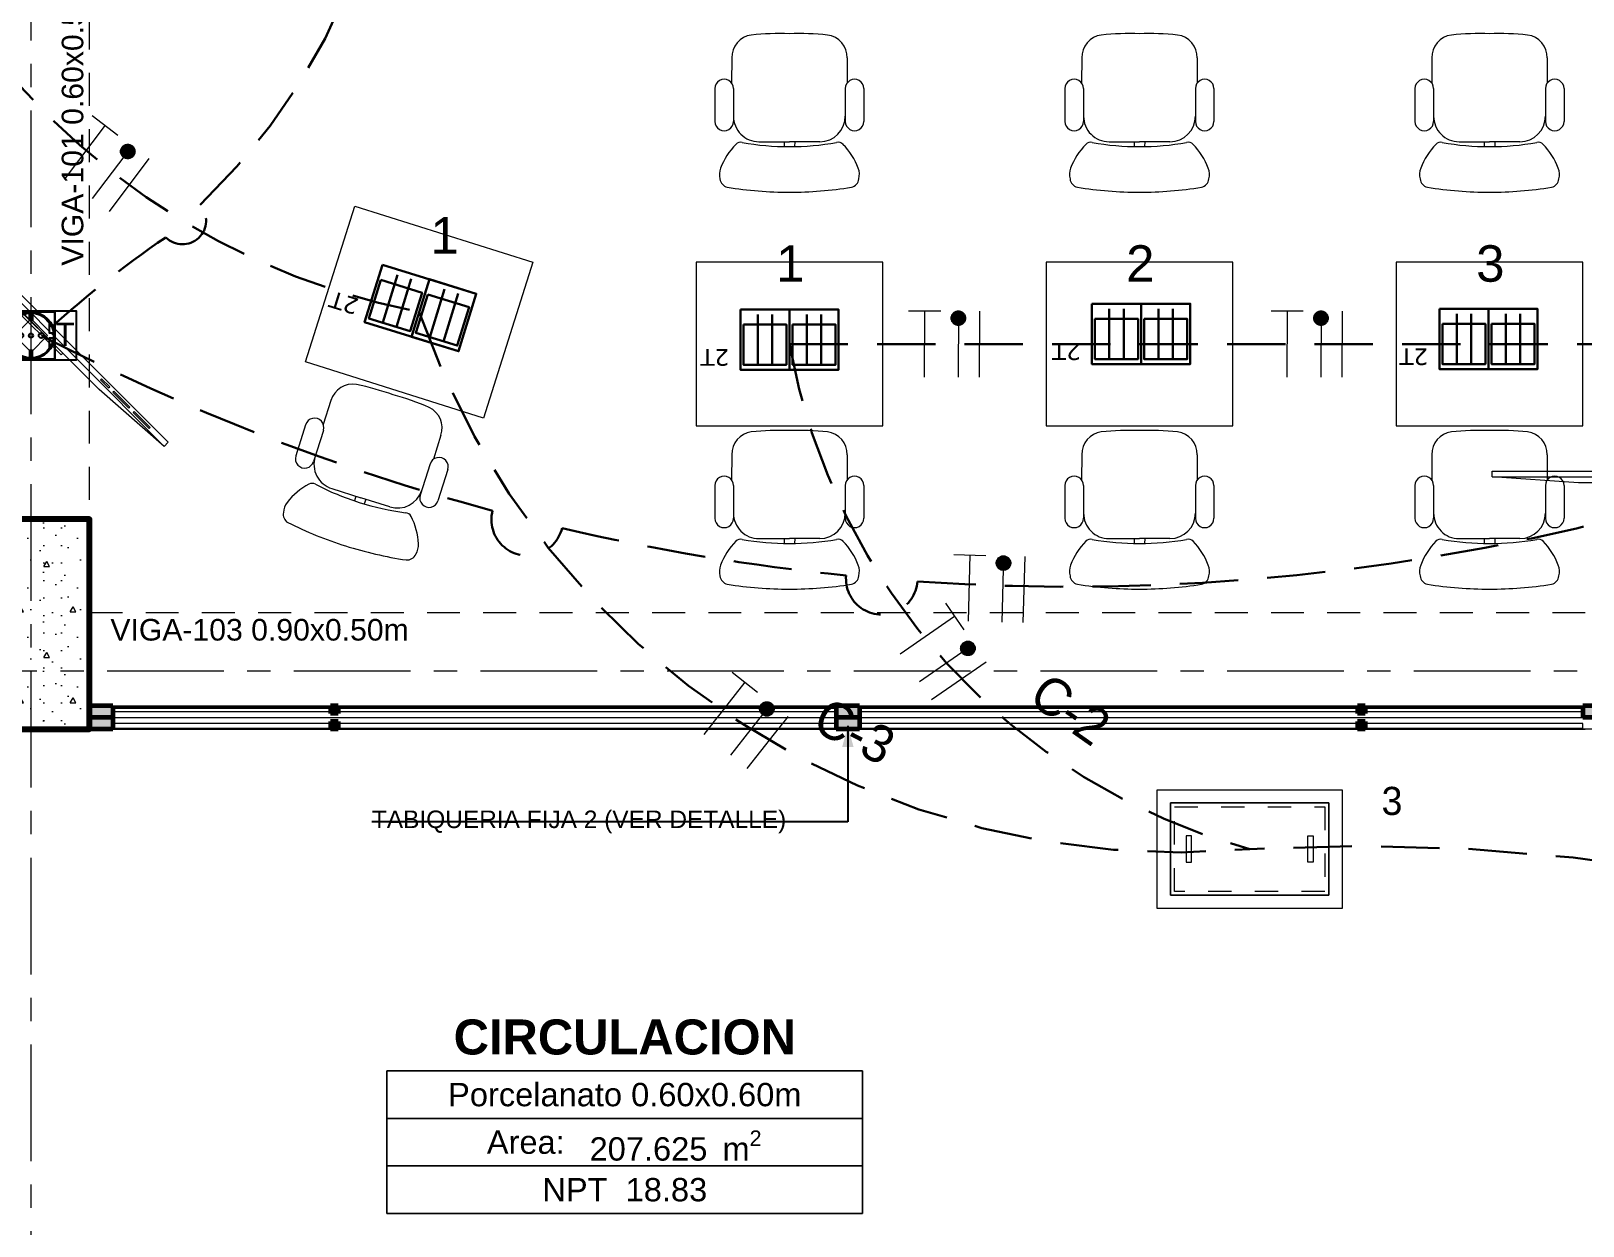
# Model space of a CAD drawing. Header units: inches. Extents: x -19 to 5698, y -728 to 92.
# Drawn here: x 400.32 to 406.97, y 27.57 to 32.69 of the extents above; entities that cross this region are included whole.
import ezdxf

# ---------------------------------------------------------------- set-up
doc = ezdxf.new("R2010")
doc.units = ezdxf.units.IN
doc.header["$MEASUREMENT"] = 0
doc.set_wipeout_variables(frame=1)
for name, pattern in [('01 HJ$0$REF - 01 HJ$0$HIDDEN2', [0.1875, 0.125, -0.0625]), ('CONTINUA', [0]), ('HIDDEN', [0.375, 0.25, -0.125]), ('Hidden Line', [0.195611, 0.141111, -0.0545]), ('HIDDEN2', [0.1875, 0.125, -0.0625]), ('Punto & Raya', [0.65, 0.5, -0.075, 0, -0.075]), ('RAYITAS', [0.375, 0.25, -0.125]), ('Wipeout_Contour', [1, 0, -1])]:
    doc.linetypes.add(name, pattern=pattern)
doc.layers.get('0').update_dxf_attribs({"color": 61})
for name, color, linetype, lineweight in [('00 APARATOS-ELECTRICOS', 253, 'Continuous', 0), ('00 conduct tomacorr', 120, 'HIDDEN', 30), ('00 IE CKTO ILUMINACION', 3, 'Continuous', 50), ('00 IE LUZ EMERGENCIA', 253, 'Continuous', 0), ('00_IE_Luminarias', 253, 'Continuous', 0), ('CANALES', 104, 'Continuous', 15), ('T-TECHO-E', 150, 'Continuous', 20), ('TOMACORRIENTE', 22, 'RAYITAS', 9)]:
    doc.layers.add(name, color=color, linetype=linetype, lineweight=lineweight)
for name, color, linetype in [('02 _ ARQ _ ALB _ Ejes Generales', 251, 'Continuous'), ('02 _ ARQ _ EQP _ Mobiliario interior', 7, 'Continuous'), ('02 _ ARQ _ ZON _ Espacio.3D', 7, 'Continuous'), ('08 _ STR _ EXT _ 06 Columnas', 7, 'Continuous'), ('08 _ STR _ EXT _ 09 Vigas', 251, 'Continuous'), ('Acabado - Muros', 7, 'Continuous'), ('Interior - Mobiliario', 7, 'Continuous'), ('Notas - Etiquetas', 7, 'Continuous'), ('TOMA. SHUKO TECHO', 7, 'Continuous')]:
    doc.layers.add(name, color=color, linetype=linetype)
doc.styles.add('Annotative', font='arial.ttf')
doc.styles.add('Estilo_Generado_1', font='swisseb.ttf')
doc.styles.add('Estilo_Generado_4', font='swisse.ttf')
doc.styles.add('Estilo_Generado_7', font='swisse.ttf')
doc.dimstyles.new('Estilo_Generado__8', dxfattribs={"dimtxt": 0.18, "dimasz": 0.0912, "dimexe": 0.18, "dimexo": 0.0625, "dimgap": 0, "dimtad": 0, "dimtih": 1, "dimtoh": 1, "dimdec": 4, "dimzin": 0, "dimdsep": 46, "dimcen": 0.09, "dimadec": 0, "dimazin": 0, "dimtfac": 1, "dimtdec": 4, "dimtmove": 0, "dimatfit": 3, "dimldrblk": 'ARROWHEAD_5', "dimfxl": 1, "dimtolj": 1, "dimtzin": 0, "dimarcsym": 0})
pattern_1 = [(0, (370.000076, 2e-08), (0, 0.030000001), [])]

# ---------------------------------------------------------------- blocks, each defined once
blk = doc.blocks.new('ARROWHEAD_5')
at = {"linetype": 'Continuous', "lineweight": 0}
blk.add_hatch(color=0, dxfattribs=at).paths.add_polyline_path([(-1, 0.2679), (0, 0), (-1, -0.2679)])
at = {"color": 0, "linetype": 'Continuous', "lineweight": 0}
blk.add_line((0, 0), (-1, 0), dxfattribs=at)
blk = doc.blocks.new('CAJA POP UP 6 MODULOS')
at = {"layer": '00 conduct tomacorr', "linetype": 'Continuous'}
for p, q in [((-0.095, -0.165), (-0.095, -0.0151)), ((-0.052, -0.165), (-0.052, -0.0151)), ((0.052, -0.165), (0.052, -0.0151)), ((0.095, -0.165), (0.095, -0.0151)), ((0, -0.165), (0, -0.18))]:
    blk.add_line(p, q, dxfattribs=at)
for points in [[(-0.147, 0), (0.147, 0), (0.147, -0.18), (-0.147, -0.18)], [(0, 0), (0.147, 0), (0.147, -0.18), (0, -0.18)]]:
    blk.add_lwpolyline(points, close=True, dxfattribs=at)
for points in [[(-0.138, -0.045), (-0.009, -0.045), (-0.009, -0.165), (-0.138, -0.165), (-0.138, -0.045)], [(0.009, -0.045), (0.138, -0.045), (0.138, -0.165), (0.009, -0.165), (0.009, -0.045)]]:
    blk.add_lwpolyline(points, dxfattribs=at)
at = {"color": 1, "insert": (-0.1807, -0.168), "char_height": 0.05, "attachment_point": 1, "rotation": 180}
blk.add_mtext_dynamic_manual_height_columns('{\\fVerdana|b0|i0|c0|p34;2T}', width=0.000481, gutter_width=0.1561, heights=[0], dxfattribs=at)
blk = doc.blocks.new('BUZON TIPO II')
at = {"layer": 'CANALES', "color": 5}
for p, q in [((-0.3, 0.175), (0.3, 0.175)), ((-0.3, -0.175), (-0.3, 0.175)), ((0.3, 0.175), (0.3, -0.175)), ((0.3, -0.175), (-0.3, -0.175))]:
    blk.add_line(p, q, dxfattribs=at)
blk.add_lwpolyline([(-0.35, 0.225), (0.35, 0.225), (0.35, -0.225), (-0.35, -0.225), (-0.35, 0.225)], dxfattribs=at)
at = {"layer": 'CANALES', "color": 3}
for points in [[(-0.3, 0.175), (-0.3, -0.175), (0.3, -0.175), (0.3, 0.175), (-0.3, 0.175)], [(-0.24, 0), (-0.24, 0.05), (-0.22, 0.05), (-0.22, 0), (-0.22, -0.05), (-0.24, -0.05), (-0.24, 0)], [(0.24, 0), (0.24, 0.05), (0.22, 0.05), (0.22, 0), (0.22, -0.05), (0.24, -0.05), (0.24, 0)]]:
    blk.add_lwpolyline(points, dxfattribs=at)
at = {"layer": 'CANALES', "color": 5, "linetype": '01 HJ$0$REF - 01 HJ$0$HIDDEN2', "ltscale": 0.1}
blk.add_lwpolyline([(-0.285, 0.16), (0.285, 0.16), (0.285, -0.16), (-0.285, -0.16), (-0.285, 0.16)], dxfattribs=at)
blk = doc.blocks.new('a')
at = {"layer": 'TOMACORRIENTE', "ltscale": 0.05}
h = blk.add_hatch(color=4, dxfattribs=at)
edge = h.paths.add_edge_path()
edge.add_arc((0, 0.0752), 0.0211, 0, 360)
at = {"layer": 'TOMACORRIENTE', "color": 4}
for p, q in [((-0.1455, 0.0963), (-0.0515, 0.0963)), ((-0.0985, 0.0963), (-0.0985, -0.0966)), ((0, 0.0963), (0, -0.0963)), ((0.0623, -0.0963), (0.0623, 0.0963))]:
    blk.add_line(p, q, dxfattribs=at)
blk.add_circle((0, 0.0752), 0.0211, dxfattribs=at)
blk = doc.blocks.new('CABLE 3FACE')
at = {"layer": 'T-TECHO-E', "rotation": 59.94170052614085}
blk.add_blockref('a', (0, 0), dxfattribs=at)
blk = doc.blocks.new('TOMA. SHOKU TECHO')
at = {"true_color": 0x4554a5}
h = blk.add_hatch(dxfattribs=at)
h.set_pattern_fill('ANSI31', color=175, scale=0.67)
h.set_pattern_definition([(45, (0, 0), (-1.5041929, 1.5041929), [])])
edge = h.paths.add_edge_path()
edge.add_arc((53448.7092, 40916.3603), 0.0111, 0, 360)
edge = h.paths.add_edge_path()
edge.add_arc((53448.7094, 40916.316), 0.00897, 0, 360)
edge = h.paths.add_edge_path()
edge.add_arc((53448.7092, 40916.272), 0.0111, 0, 360)
at = {"color": 5}
for points in [[(53448.8136, 40916.2114), (53448.8136, 40916.5114), (53448.6048, 40916.5114), (53448.6048, 40916.2114), (53448.8136, 40916.2114)], [(53448.6048, 40916.4194), (53448.6048, 40916.2129), (53448.8136, 40916.2129), (53448.8136, 40916.4194), (53448.6048, 40916.4194)], [(53448.6082, 40916.4171), (53448.8102, 40916.4171), (53448.8102, 40916.2152), (53448.6082, 40916.2152), (53448.6082, 40916.4171)], [(53448.6524, 40916.3939), (53448.6976, 40916.3939), (53448.6976, 40916.4118)], [(53448.7208, 40916.4118), (53448.7208, 40916.3939), (53448.7661, 40916.3939)], [(53448.613, 40916.322), (53448.6454, 40916.322), (53448.6454, 40916.3103), (53448.613, 40916.3103)], [(53448.8054, 40916.322), (53448.7731, 40916.322), (53448.7731, 40916.3103), (53448.8054, 40916.3103)], [(53448.6524, 40916.2384), (53448.6976, 40916.2384), (53448.6976, 40916.2205)], [(53448.7208, 40916.2205), (53448.7208, 40916.2384), (53448.7661, 40916.2384)]]:
    blk.add_lwpolyline(points, dxfattribs=at)
for centre, radius in [((53448.7092, 40916.3161), 0.101), ((53448.7092, 40916.3161), 0.0963), ((53448.7092, 40916.3603), 0.0111), ((53448.7094, 40916.316), 0.00897), ((53448.7092, 40916.272), 0.0111)]:
    blk.add_circle(centre, radius, dxfattribs=at)
at = {"color": 244, "true_color": 0x991b1e}
blk.add_text('T', height=0.1005, rotation=90, dxfattribs=at).set_placement((53448.7547, 40916.4213))

msp = doc.modelspace()

# ---------------------------------------------------------------- hatches: boundary and pattern name
at = {"layer": '08 _ STR _ EXT _ 06 Columnas', "linetype": 'Continuous', "lineweight": 9}
h = msp.add_hatch(dxfattribs=at)
h.set_pattern_fill('HORMIGÓN_EN_MASA_0002', style=0, pattern_type=2)
h.set_pattern_definition([(0, (370.00008, 2e-08), (0, 0.3897114), [0.024375, -0.200625]), (0, (370.11258, 0.19486), (0, 0.3897114), [0.024375, -0.200625]), (60, (370.00008, 2e-08), (-0.3375, 0.1948557), [0.024375, -0.200625]), (60, (370.22508, 2e-08), (-0.3375, 0.1948557), [0.024375, -0.200625]), (120, (370.02445, 2e-08), (0.3375, 0.1948557), [0.024375, -0.200625]), (120, (370.24945, 2e-08), (0.3375, 0.1948557), [0.024375, -0.200625]), (0, (370.000076, 0.0375), (0, 0.075), [0, -0.075, 0, -0.1125]), (45, (370.037576, 0.0375), (-0.05303301, 0.05303301), [0, -0.05625, 0, -0.09375])])
h.paths.add_polyline_path([(400.0701, 29.7), (400.5701, 29.7), (400.5701, 30.6), (400.0701, 30.6)])

# ---------------------------------------------------------------- linework, layer by layer
at = {"layer": '00 conduct tomacorr'}
msp.add_line((403.57, 31.35), (411.0602, 31.35), dxfattribs=at)
for points in [[(400.3667, 31.3856, -0.036827), (400.8972, 31.8068, 0.974174), (401.0442, 31.9457, 0.338718), (401.5554, 35.1988)], [(400.3667, 31.3856, 0.054338), (402.2976, 30.6361, 1.008056), (402.5952, 30.5614, 0.032317), (403.8127, 30.3587, 1.008056), (404.1183, 30.3329, 0.085402), (407.3428, 30.6632)]]:
    msp.add_lwpolyline(points, format="xyb", dxfattribs=at)
for centre, radius, start, end in [((402.5725, 34.5224), 3.0925, 204.94528, 259.01541), ((406.0193, 20.9538), 8.2468, 351.25545, 93.31864)]:
    msp.add_arc(centre, radius, start, end, dxfattribs=at)
at = {"layer": '02 _ ARQ _ ALB _ Ejes Generales', "color": 251, "linetype": 'Punto & Raya', "lineweight": 13, "true_color": 0x636466}
for p, q in [((400.3201, 3.05), (400.3201, 44.9)), ((375.8455, 29.95), (424.5701, 29.95))]:
    msp.add_line(p, q, dxfattribs=at)
at = {"layer": '02 _ ARQ _ EQP _ Mobiliario interior', "color": 175, "linetype": 'Continuous', "lineweight": 13}
for p, q in [((399.845, 31.9568), (400.8902, 30.9117)), ((400.6221, 31.201), (400.6177, 31.1966)), ((400.6177, 31.1966), (400.6525, 31.1617)), ((400.6569, 31.1661), (400.6221, 31.201)), ((400.6525, 31.1617), (400.6569, 31.1661)), ((400.6744, 31.1487), (400.6699, 31.1443)), ((400.6699, 31.1443), (400.7396, 31.0746)), ((400.744, 31.079), (400.6744, 31.1487)), ((400.7396, 31.0746), (400.744, 31.079)), ((400.7615, 31.0616), (400.757, 31.0572)), ((400.757, 31.0572), (400.8267, 30.9875)), ((400.8311, 30.992), (400.7615, 31.0616)), ((400.8267, 30.9875), (400.8311, 30.992)), ((406.581, 30.7807), (408.0591, 30.7807))]:
    msp.add_line(p, q, dxfattribs=at)
at = {"layer": '02 _ ARQ _ EQP _ Mobiliario interior', "color": 175, "linetype": 'Continuous', "lineweight": 13, "flags": 128}
for points in [[(399.8626, 31.9744), (400.9079, 30.9294), (400.8902, 30.9117), (400.6112, 31.1553), (400.0886, 31.6778), (399.845, 31.9568)], [(400.2438, 31.5226), (400.456, 31.3105), (400.4489, 31.3034), (400.2368, 31.5155)], [(400.3199, 31.4572), (400.3906, 31.3865), (400.3199, 31.3158), (400.2492, 31.3865)], [(406.581, 30.8057), (408.0591, 30.8057), (408.0591, 30.7807), (407.6896, 30.7557), (406.9505, 30.7557), (406.581, 30.7807)]]:
    msp.add_lwpolyline(points, close=True, dxfattribs=at)
at = {"layer": '02 _ ARQ _ ZON _ Espacio.3D', "color": 251, "linetype": 'Continuous', "lineweight": 13}
for p, q in [((403.8833, 28.2371), (401.8452, 28.2371)), ((401.8452, 28.2371), (401.8452, 27.6263)), ((401.8452, 28.2371), (403.8833, 28.2371)), ((401.8452, 28.0335), (401.8452, 28.2371)), ((403.8833, 27.6263), (403.8833, 28.2371)), ((403.8833, 28.2371), (403.8833, 28.0335)), ((403.8833, 28.0335), (401.8452, 28.0335)), ((401.8452, 28.0335), (403.8833, 28.0335)), ((401.8452, 27.8299), (401.8452, 28.0335)), ((403.8833, 28.0335), (403.8833, 27.8299)), ((403.8833, 27.8299), (401.8452, 27.8299)), ((401.8452, 27.8299), (403.8833, 27.8299)), ((401.8452, 27.6263), (401.8452, 27.8299)), ((403.8833, 27.8299), (403.8833, 27.6263)), ((401.8452, 27.6263), (403.8833, 27.6263)), ((403.8833, 27.6263), (401.8452, 27.6263))]:
    msp.add_line(p, q, dxfattribs=at)
at = {"layer": '02 _ ARQ _ ZON _ Espacio.3D', "color": 254, "linetype": 'Continuous', "lineweight": 0, "flags": 128}
for points in [[(407.0701, 39.4), (406.87, 39.4), (406.87, 39.7505), (405.6791, 39.7505), (405.6775, 40.9), (400.8253, 40.9), (400.8253, 39.9), (400.9701, 39.9), (400.9701, 39.4), (400.5701, 39.4), (400.5701, 39), (400.0701, 39), (400.0701, 39.65), (393.5701, 39.65), (393.57, 30.2), (394.17, 30.1999), (394.17, 29.7499), (400.07, 29.75), (400.0701, 30.6), (400.5701, 30.6), (400.57, 29.75), (407.0697, 29.75)], [(421.4201, 27), (421.4201, 29.7), (393.07, 29.7)]]:
    msp.add_lwpolyline(points, dxfattribs=at)
at = {"layer": '08 _ STR _ EXT _ 06 Columnas', "color": 7, "linetype": 'Continuous', "lineweight": 80, "flags": 128}
msp.add_lwpolyline([(400.0701, 29.7), (400.5701, 29.7), (400.5701, 30.6), (400.0701, 30.6)], close=True, dxfattribs=at)
at = {"layer": '08 _ STR _ EXT _ 09 Vigas', "color": 251, "linetype": 'Hidden Line', "lineweight": 13, "true_color": 0x636466}
for p, q in [((400.5701, 30.2), (400.5701, 39.4)), ((400.5701, 30.2), (407.0701, 30.2)), ((400.5701, 29.7), (400.0701, 29.7))]:
    msp.add_line(p, q, dxfattribs=at)
at = {"layer": 'Acabado - Muros', "color": 7, "linetype": 'Continuous', "lineweight": 60}
for p, q in [((400.5701, 29.8), (400.5701, 29.75)), ((400.5701, 29.75), (400.5701, 29.7))]:
    msp.add_line(p, q, dxfattribs=at)
at = {"layer": 'Interior - Mobiliario', "color": 175, "linetype": 'Continuous', "lineweight": 13}
for p, q in [((403.3225, 32.5752), (403.3219, 32.468)), ((403.8167, 32.5752), (403.8173, 32.468)), ((404.8225, 32.5752), (404.8219, 32.468)), ((405.3167, 32.5752), (405.3173, 32.468)), ((406.3225, 32.5752), (406.3219, 32.468)), ((406.8167, 32.5752), (406.8173, 32.468)), ((403.2502, 32.4437), (403.2502, 32.3035)), ((403.3301, 32.4437), (403.3301, 32.3033)), ((403.8091, 32.4437), (403.8091, 32.3033)), ((403.889, 32.4437), (403.889, 32.3035)), ((404.7502, 32.4437), (404.7502, 32.3035)), ((404.8301, 32.4437), (404.8301, 32.3033)), ((405.3091, 32.4437), (405.3091, 32.3033)), ((405.389, 32.4437), (405.389, 32.3035)), ((406.2502, 32.4437), (406.2502, 32.3035)), ((406.3301, 32.4437), (406.3301, 32.3033)), ((406.8091, 32.4437), (406.8091, 32.3033)), ((406.889, 32.4437), (406.889, 32.3035)), ((403.4392, 32.2164), (403.5696, 32.2164)), ((403.5469, 32.2164), (403.5473, 32.196)), ((403.7, 32.2164), (403.5696, 32.2164)), ((403.5922, 32.2164), (403.5919, 32.196)), ((404.9392, 32.2164), (405.0696, 32.2164)), ((405.0469, 32.2164), (405.0473, 32.196)), ((405.2, 32.2164), (405.0696, 32.2164)), ((405.0922, 32.2164), (405.0919, 32.196)), ((406.4392, 32.2164), (406.5696, 32.2164)), ((406.5469, 32.2164), (406.5473, 32.196)), ((406.7, 32.2164), (406.5696, 32.2164)), ((406.5922, 32.2164), (406.5919, 32.196)), ((401.6052, 31.108), (401.5724, 31.0059)), ((401.4967, 31.0043), (401.4546, 30.8706)), ((401.5729, 30.9803), (401.5306, 30.8464)), ((402.0766, 30.9593), (402.0448, 30.8569)), ((403.3225, 30.8752), (403.3219, 30.768)), ((403.8167, 30.8752), (403.8173, 30.768)), ((404.8225, 30.8752), (404.8219, 30.768)), ((405.3167, 30.8752), (405.3173, 30.768)), ((406.3225, 30.8752), (406.3219, 30.768)), ((406.8167, 30.8752), (406.8173, 30.768)), ((402.0297, 30.8362), (401.9875, 30.7023)), ((402.1059, 30.8121), (402.0637, 30.6785)), ((401.6086, 30.7307), (401.7329, 30.6915)), ((403.2502, 30.7437), (403.2502, 30.6035)), ((403.3301, 30.7437), (403.3301, 30.6033)), ((403.8091, 30.7437), (403.8091, 30.6033)), ((403.889, 30.7437), (403.889, 30.6035)), ((404.7502, 30.7437), (404.7502, 30.6035)), ((404.8301, 30.7437), (404.8301, 30.6033)), ((405.3091, 30.7437), (405.3091, 30.6033)), ((405.389, 30.7437), (405.389, 30.6035)), ((406.2502, 30.7437), (406.2502, 30.6035)), ((406.3301, 30.7437), (406.3301, 30.6033)), ((406.8091, 30.7437), (406.8091, 30.6033)), ((406.889, 30.7437), (406.889, 30.6035)), ((401.7113, 30.6983), (401.7055, 30.6786)), ((401.8573, 30.6523), (401.7329, 30.6915)), ((401.7545, 30.6847), (401.748, 30.6652)), ((403.4392, 30.5164), (403.5696, 30.5164)), ((403.5469, 30.5164), (403.5473, 30.496)), ((403.7, 30.5164), (403.5696, 30.5164)), ((403.5922, 30.5164), (403.5919, 30.496)), ((404.9392, 30.5164), (405.0696, 30.5164)), ((405.0469, 30.5164), (405.0473, 30.496)), ((405.2, 30.5164), (405.0696, 30.5164)), ((405.0922, 30.5164), (405.0919, 30.496)), ((406.4392, 30.5164), (406.5696, 30.5164)), ((406.5469, 30.5164), (406.5473, 30.496)), ((406.7, 30.5164), (406.5696, 30.5164)), ((406.5922, 30.5164), (406.5919, 30.496))]:
    msp.add_line(p, q, dxfattribs=at)
at = {"layer": 'Interior - Mobiliario', "color": 175, "linetype": 'Continuous', "lineweight": 13, "flags": 128}
for points in [[(401.7071, 31.9407), (402.47, 31.7), (402.2594, 31.0324), (401.4965, 31.2731)], [(403.97, 31.7), (403.17, 31.7), (403.17, 31), (403.97, 31)], [(405.47, 31.7), (404.67, 31.7), (404.67, 31), (405.47, 31)], [(406.97, 31.7), (406.17, 31.7), (406.17, 31), (406.97, 31)]]:
    msp.add_lwpolyline(points, close=True, dxfattribs=at)
at = {"layer": 'Interior - Mobiliario', "color": 175, "linetype": 'Continuous', "lineweight": 13}
for centre, major_axis, start_param, end_param in [((403.4191, 32.5773), (0, 0.097), 0.134536, 1.592229), ((403.5289, 31.4634), (0, 1.2162), 6.249596, 6.384595), ((403.6103, 31.4634), (0, 1.2162), 6.181776, 6.316775), ((403.7201, 32.5773), (0, 0.097), 4.690957, 6.148649), ((404.9191, 32.5773), (0, 0.097), 0.134536, 1.592229), ((405.0289, 31.4634), (0, 1.2162), 6.249596, 6.384595), ((405.1103, 31.4634), (0, 1.2162), 6.181776, 6.316775), ((405.2201, 32.5773), (0, 0.097), 4.690957, 6.148649), ((406.4191, 32.5773), (0, 0.097), 0.134536, 1.592229), ((406.5289, 31.4634), (0, 1.2162), 6.249596, 6.384595), ((406.6103, 31.4634), (0, 1.2162), 6.181776, 6.316775), ((406.7201, 32.5773), (0, 0.097), 4.690957, 6.148649), ((403.2902, 32.4437), (0, 0.04), 4.712389, 7.853982), ((403.849, 32.4437), (0, 0.04), 4.712389, 7.853982), ((404.7902, 32.4437), (0, 0.04), 4.712389, 7.853982), ((405.349, 32.4437), (0, 0.04), 4.712389, 7.853982), ((406.2902, 32.4437), (0, 0.04), 4.712389, 7.853982), ((406.849, 32.4437), (0, 0.04), 4.712389, 7.853982), ((403.4392, 32.3259), (0, 0.1095), 1.570796, 3.141593), ((403.7, 32.3259), (0, 0.1095), 3.141593, 4.712389), ((404.9392, 32.3259), (0, 0.1095), 1.570796, 3.141593), ((405.2, 32.3259), (0, 0.1095), 3.141593, 4.712389), ((406.4392, 32.3259), (0, 0.1095), 1.570796, 3.141593), ((406.7, 32.3259), (0, 0.1095), 3.141593, 4.712389), ((403.2902, 32.3035), (0, 0.04), 1.570796, 4.712389), ((403.849, 32.3035), (0, 0.04), 1.570796, 4.712389), ((404.7902, 32.3035), (0, 0.04), 1.570796, 4.712389), ((405.349, 32.3035), (0, 0.04), 1.570796, 4.712389), ((406.2902, 32.3035), (0, 0.04), 1.570796, 4.712389), ((406.849, 32.3035), (0, 0.04), 1.570796, 4.712389), ((403.5445, 32.002), (0, 0.2887), 0.790542, 1.21502), ((403.3606, 32.1853), (0, 0.0287), 6.044304, 7.092178), ((403.5637, 33.3175), (0, 1.1218), 2.965095, 3.146853), ((403.5755, 33.3175), (0, 1.1218), 3.136332, 3.31809), ((403.7786, 32.1853), (0, 0.0287), 5.474192, 6.522066), ((403.5947, 32.002), (0, 0.2887), 5.068165, 5.492644), ((405.0445, 32.002), (0, 0.2887), 0.790542, 1.21502), ((404.8606, 32.1853), (0, 0.0287), 6.044304, 7.092178), ((405.0637, 33.3175), (0, 1.1218), 2.965095, 3.146853), ((405.0755, 33.3175), (0, 1.1218), 3.136332, 3.31809), ((405.2786, 32.1853), (0, 0.0287), 5.474192, 6.522066), ((405.0947, 32.002), (0, 0.2887), 5.068165, 5.492644), ((406.5445, 32.002), (0, 0.2887), 0.790542, 1.21502), ((406.3606, 32.1853), (0, 0.0287), 6.044304, 7.092178), ((406.5637, 33.3175), (0, 1.1218), 2.965095, 3.146853), ((406.5755, 33.3175), (0, 1.1218), 3.136332, 3.31809), ((406.7786, 32.1853), (0, 0.0287), 5.474192, 6.522066), ((406.5947, 32.002), (0, 0.2887), 5.068165, 5.492644), ((403.3438, 32.0755), (0, 0.0744), 1.199278, 1.825394), ((403.3135, 32.0619), (0, 0.0419), 1.691727, 2.899013), ((403.8257, 32.0619), (0, 0.0419), 3.384172, 4.591459), ((403.7954, 32.0755), (0, 0.0744), 4.457791, 5.083907), ((404.8438, 32.0755), (0, 0.0744), 1.199278, 1.825394), ((404.8135, 32.0619), (0, 0.0419), 1.691727, 2.899013), ((405.3257, 32.0619), (0, 0.0419), 3.384172, 4.591459), ((405.2954, 32.0755), (0, 0.0744), 4.457791, 5.083907), ((406.3438, 32.0755), (0, 0.0744), 1.199278, 1.825394), ((406.3135, 32.0619), (0, 0.0419), 1.691727, 2.899013), ((406.8257, 32.0619), (0, 0.0419), 3.384172, 4.591459), ((406.7954, 32.0755), (0, 0.0744), 4.457791, 5.083907), ((403.5692, 33.7137), (0, 1.7134), 2.985379, 3.141822), ((403.57, 33.7137), (0, 1.7134), 3.141364, 3.297806), ((405.0692, 33.7137), (0, 1.7134), 2.985379, 3.141822), ((405.07, 33.7137), (0, 1.7134), 3.141364, 3.297806), ((406.5692, 33.7137), (0, 1.7134), 2.985379, 3.141822), ((406.57, 33.7137), (0, 1.7134), 3.141364, 3.297806), ((401.698, 31.0809), (0.0292, 0.0925), 0.134536, 1.592229), ((401.4675, 29.9856), (0.3659, 1.1599), 6.249596, 6.384595), ((401.5452, 29.9611), (0.3659, 1.1599), 6.181776, 6.316775), ((401.985, 30.9904), (0.0292, 0.0925), 4.690957, 6.148649), ((401.5348, 30.9923), (0.012, 0.0382), 4.712389, 7.853982), ((403.4191, 30.8773), (0, 0.097), 0.134536, 1.592229), ((403.5289, 29.7634), (0, 1.2162), 6.249596, 6.384595), ((403.6103, 29.7634), (0, 1.2162), 6.181776, 6.316775), ((403.7201, 30.8773), (0, 0.097), 4.690957, 6.148649), ((404.9191, 30.8773), (0, 0.097), 0.134536, 1.592229), ((405.0289, 29.7634), (0, 1.2162), 6.249596, 6.384595), ((405.1103, 29.7634), (0, 1.2162), 6.181776, 6.316775), ((405.2201, 30.8773), (0, 0.097), 4.690957, 6.148649), ((406.4191, 30.8773), (0, 0.097), 0.134536, 1.592229), ((406.5289, 29.7634), (0, 1.2162), 6.249596, 6.384595), ((406.6103, 29.7634), (0, 1.2162), 6.181776, 6.316775), ((406.7201, 30.8773), (0, 0.097), 4.690957, 6.148649), ((401.4926, 30.8586), (0.012, 0.0382), 1.570796, 4.712389), ((401.6415, 30.8351), (0.0329, 0.1044), 1.570796, 3.141593), ((402.0678, 30.8241), (0.012, 0.0382), 4.712389, 7.853982), ((401.6445, 30.4945), (0.0869, 0.2754), 0.790542, 1.21502), ((401.5242, 30.7246), (0.0086, 0.0273), 6.044304, 7.092178), ((402.0586, 31.7433), (0.3375, 1.0698), 2.965095, 3.146853), ((401.8902, 30.7567), (0.0329, 0.1044), 3.141593, 4.712389), ((403.2902, 30.7437), (0, 0.04), 4.712389, 7.853982), ((403.849, 30.7437), (0, 0.04), 4.712389, 7.853982), ((404.7902, 30.7437), (0, 0.04), 4.712389, 7.853982), ((405.349, 30.7437), (0, 0.04), 4.712389, 7.853982), ((406.2902, 30.7437), (0, 0.04), 4.712389, 7.853982), ((406.849, 30.7437), (0, 0.04), 4.712389, 7.853982), ((401.4752, 30.625), (0.0224, 0.0709), 1.199278, 1.825394), ((402.0698, 31.7397), (0.3375, 1.0698), 3.136332, 3.31809), ((402.0256, 30.6905), (0.012, 0.0382), 1.570796, 4.712389), ((401.4422, 30.6211), (0.0126, 0.04), 1.691727, 2.899013), ((401.9229, 30.5989), (0.0086, 0.0273), 5.474192, 6.522066), ((401.6923, 30.4794), (0.0869, 0.2754), 5.068165, 5.492644), ((403.2902, 30.6035), (0, 0.04), 1.570796, 4.712389), ((403.4392, 30.6259), (0, 0.1095), 1.570796, 3.141593), ((403.7, 30.6259), (0, 0.1095), 3.141593, 4.712389), ((403.849, 30.6035), (0, 0.04), 1.570796, 4.712389), ((404.7902, 30.6035), (0, 0.04), 1.570796, 4.712389), ((404.9392, 30.6259), (0, 0.1095), 1.570796, 3.141593), ((405.2, 30.6259), (0, 0.1095), 3.141593, 4.712389), ((405.349, 30.6035), (0, 0.04), 1.570796, 4.712389), ((406.2902, 30.6035), (0, 0.04), 1.570796, 4.712389), ((406.4392, 30.6259), (0, 0.1095), 1.570796, 3.141593), ((406.7, 30.6259), (0, 0.1095), 3.141593, 4.712389), ((406.849, 30.6035), (0, 0.04), 1.570796, 4.712389), ((402.183, 32.1194), (0.5155, 1.634), 2.985379, 3.141822), ((402.1837, 32.1192), (0.5155, 1.634), 3.141364, 3.297806), ((401.9059, 30.4892), (0.0224, 0.0709), 4.457791, 5.083907), ((403.5445, 30.302), (0, 0.2887), 0.790542, 1.21502), ((403.3606, 30.4853), (0, 0.0287), 6.044304, 7.092178), ((403.5637, 31.6175), (0, 1.1218), 2.965095, 3.146853), ((403.5755, 31.6175), (0, 1.1218), 3.136332, 3.31809), ((403.7786, 30.4853), (0, 0.0287), 5.474192, 6.522066), ((403.5947, 30.302), (0, 0.2887), 5.068165, 5.492644), ((405.0445, 30.302), (0, 0.2887), 0.790542, 1.21502), ((404.8606, 30.4853), (0, 0.0287), 6.044304, 7.092178), ((405.0637, 31.6175), (0, 1.1218), 2.965095, 3.146853), ((405.0755, 31.6175), (0, 1.1218), 3.136332, 3.31809), ((405.2786, 30.4853), (0, 0.0287), 5.474192, 6.522066), ((405.0947, 30.302), (0, 0.2887), 5.068165, 5.492644), ((406.5445, 30.302), (0, 0.2887), 0.790542, 1.21502), ((406.3606, 30.4853), (0, 0.0287), 6.044304, 7.092178), ((406.5637, 31.6175), (0, 1.1218), 2.965095, 3.146853), ((406.5755, 31.6175), (0, 1.1218), 3.136332, 3.31809), ((406.7786, 30.4853), (0, 0.0287), 5.474192, 6.522066), ((406.5947, 30.302), (0, 0.2887), 5.068165, 5.492644), ((401.9306, 30.467), (0.0126, 0.04), 3.384172, 4.591459), ((403.3438, 30.3755), (0, 0.0744), 1.199278, 1.825394), ((403.7954, 30.3755), (0, 0.0744), 4.457791, 5.083907), ((404.8438, 30.3755), (0, 0.0744), 1.199278, 1.825394), ((405.2954, 30.3755), (0, 0.0744), 4.457791, 5.083907), ((406.3438, 30.3755), (0, 0.0744), 1.199278, 1.825394), ((406.7954, 30.3755), (0, 0.0744), 4.457791, 5.083907), ((403.3135, 30.3619), (0, 0.0419), 1.691727, 2.899013), ((403.8257, 30.3619), (0, 0.0419), 3.384172, 4.591459), ((404.8135, 30.3619), (0, 0.0419), 1.691727, 2.899013), ((405.3257, 30.3619), (0, 0.0419), 3.384172, 4.591459), ((406.3135, 30.3619), (0, 0.0419), 1.691727, 2.899013), ((406.8257, 30.3619), (0, 0.0419), 3.384172, 4.591459), ((403.5692, 32.0137), (0, 1.7134), 2.985379, 3.141822), ((403.57, 32.0137), (0, 1.7134), 3.141364, 3.297806), ((405.0692, 32.0137), (0, 1.7134), 2.985379, 3.141822), ((405.07, 32.0137), (0, 1.7134), 3.141364, 3.297806), ((406.5692, 32.0137), (0, 1.7134), 2.985379, 3.141822), ((406.57, 32.0137), (0, 1.7134), 3.141364, 3.297806)]:
    msp.add_ellipse(centre, major_axis=major_axis, ratio=0.996858, start_param=start_param, end_param=end_param, dxfattribs=at)

# ---------------------------------------------------------------- block references
at = {"layer": '00 APARATOS-ELECTRICOS', "lineweight": 25, "xscale": 1.130955386209125, "yscale": 1.130955386209125, "zscale": 1.130955386209125, "rotation": 180.0000000000012}
msp.add_blockref('BUZON TIPO II', (405.5419, 29.1867), dxfattribs=at)
at = {"layer": '00 conduct tomacorr'}
for name, p, xscale, yscale, zscale, rotation in [('CABLE 3FACE', (400.6678, 32.0861), 1.47256122672843, 1.47256122672843, 1.47256122672843, 263.0792271765682), ('CAJA POP UP 6 MODULOS', (402.0268, 31.6275), 1.432830642179531, 1.432830642179531, 1.432830642179531, 342.8365830973883), ('CABLE 3FACE', (404.2931, 31.35), 1.47256122672843, 1.47256122672843, 1.47256122672843, 299.7894777823319), ('CABLE 3FACE', (405.8469, 31.35), 1.47256122672843, 1.47256122672843, 1.47256122672843, 299.7894777823319), ('CABLE 3FACE', (404.4839, 30.301), 1.47256122672843, 1.47256122672843, 1.47256122672843, 298.5311576954311)]:
    msp.add_blockref(name, p, dxfattribs=dict(at, xscale=xscale, yscale=yscale, zscale=zscale, rotation=rotation))
at = {"layer": '00 conduct tomacorr', "xscale": 1.432830642179531, "yscale": 1.432830642179531, "zscale": 1.432830642179531}
for p in [(405.0765, 31.5221), (403.57, 31.4975), (406.5653, 31.5006)]:
    msp.add_blockref('CAJA POP UP 6 MODULOS', p, dxfattribs=at)
at = {"layer": 'TOMA. SHUKO TECHO', "rotation": 270}
msp.add_blockref('TOMA. SHOKU TECHO', (-40515.9963, 53480.0957), dxfattribs=at)

# ---------------------------------------------------------------- texts
at = {"layer": '00 IE LUZ EMERGENCIA', "style": 'Annotative'}
for tag, p in [('1', (402.031, 31.7371, 0)), ('1', (403.5125, 31.6168, 0)), ('2', (405.0125, 31.6168, 0)), ('3', (406.5125, 31.6168, 0))]:
    msp.add_attdef(tag, p, '', height=0.1562, dxfattribs=at)
at = {"layer": '00_IE_Luminarias', "color": 240, "linetype": 'HIDDEN2', "true_color": 0xed1f24}
msp.add_text('3', height=0.1204, dxfattribs=at).set_placement((406.107, 29.3329, -5710.8719))
at = {"layer": '02 _ ARQ _ ZON _ Espacio.3D', "color": 251, "lineweight": 25, "attachment_point": 2}
for s, insert, char_height, style in [('\\A1;{\\pqc;\\pt0;\\fSwis721 Ex BT|b1|i0|c0|p34;CIRCULACION}', (402.8642, 28.457), 0.15, 'Estilo_Generado_1'), ('\\A1;{\\pqc;\\pt0;\\fSwis721 Ex BT|b0|i0|c238|p34;Porcelanato 0.60x0.60m}', (402.8642, 28.1853), 0.1, 'Estilo_Generado_7'), ('\\A1;{\\pqc;\\pt0;\\fSwis721 Ex BT|b0|i0|c238|p34;Area: }', (402.44, 27.9817), 0.1, 'Estilo_Generado_7'), ('\\A1;{\\pqc;\\pt0,0.3;\\fSwis721 Ex BT|b0|i0|c238|p34;207.625\\fSwis721 Ex BT|b0|i0|c238|p34;\\A1{\\H.66x;\\S^  ;}\\fSwis721 Ex BT|b0|i0|c238|p34; m\\fSwis721 Ex BT|b0|i0|c238|p34;\\A1{\\H.66x;\\S2^  ;}}', (403.0818, 27.9817), 0.1, 'Estilo_Generado_7'), ('\\A1;{\\pqc;\\pt0;\\fSwis721 Ex BT|b0|i0|c238|p34;NPT  18.83}', (402.8642, 27.7781), 0.1, 'Estilo_Generado_7')]:
    msp.add_mtext(s, dxfattribs=dict(at, insert=insert, char_height=char_height, style=style))
at = {"layer": 'Notas - Etiquetas', "color": 171, "linetype": 'Continuous', "lineweight": 13, "insert": (400.4514, 31.6853), "char_height": 0.0925, "attachment_point": 1, "rotation": 90, "style": 'Estilo_Generado_4'}
msp.add_mtext('\\A1;{\\pql;\\fSwis721 Ex BT|b0|i0|c0|p34;VIGA-101\\fSwis721 Ex BT|b0|i0|c0|p34; \\fSwis721 Ex BT|b0|i0|c0|p34;0.60\\fSwis721 Ex BT|b0|i0|c0|p34;x\\fSwis721 Ex BT|b0|i0|c0|p34;0.50\\fSwis721 Ex BT|b0|i0|c0|p34;m}', dxfattribs=at)
at = {"layer": 'Notas - Etiquetas', "color": 171, "linetype": 'Continuous', "lineweight": 13, "style": 'Estilo_Generado_4'}
for s, insert, char_height, attachment_point in [('\\A1;{\\pql;\\fSwis721 Ex BT|b0|i0|c0|p34;VIGA-103\\fSwis721 Ex BT|b0|i0|c0|p34; \\fSwis721 Ex BT|b0|i0|c0|p34;0.90\\fSwis721 Ex BT|b0|i0|c0|p34;x\\fSwis721 Ex BT|b0|i0|c0|p34;0.50\\fSwis721 Ex BT|b0|i0|c0|p34;m}', (400.66, 30.1724), 0.0925, 1), ('\\A1;{\\pql;\\fSwis721 Ex BT|b0|i0|c0|p34;TABIQUERIA FIJA 2 (VER DETALLE)\\fSwis721 Ex BT|b0|i0|c0|p34; }', (401.7805, 29.303), 0.075, 4)]:
    msp.add_mtext(s, dxfattribs=dict(at, insert=insert, char_height=char_height, attachment_point=attachment_point))

# ---------------------------------------------------------------- next in the draw order: wipeouts: each hides what was drawn before it
at = {"color": 254, "linetype": 'Wipeout_Contour', "lineweight": 0, "ltscale": 19493.273289}
msp.add_wipeout([(401.6201, 29.733), (401.6366, 29.733), (401.6366, 29.7), (403.7701, 29.7), (403.7701, 29.75), (401.6201, 29.75)], dxfattribs=at).dxf.layer = 'Acabado - Muros'
at = {"color": 254, "linetype": 'Wipeout_Contour', "lineweight": 0, "ltscale": 19509.037324}
msp.add_wipeout([(403.8701, 29.75), (403.8701, 29.7), (406.0036, 29.7), (406.0036, 29.733), (406.0201, 29.733), (406.0201, 29.75)], dxfattribs=at).dxf.layer = 'Acabado - Muros'

# ---------------------------------------------------------------- next in the draw order: wipeouts: each hides what was drawn before it
at = {"color": 254, "linetype": 'Wipeout_Contour', "lineweight": 0, "ltscale": 19485.057723}
msp.add_wipeout([(400.6701, 29.75), (400.6701, 29.7), (401.6036, 29.7), (401.6036, 29.733), (401.6201, 29.733), (401.6201, 29.75)], dxfattribs=at).dxf.layer = 'Acabado - Muros'
at = {"color": 254, "linetype": 'Wipeout_Contour', "lineweight": 0, "ltscale": 19517.252897}
msp.add_wipeout([(406.0201, 29.733), (406.0366, 29.733), (406.0366, 29.7), (406.9701, 29.7), (406.9701, 29.75), (406.0201, 29.75)], dxfattribs=at).dxf.layer = 'Acabado - Muros'

# ---------------------------------------------------------------- next in the draw order: linework, layer by layer
at = {"layer": 'Acabado - Muros', "color": 251, "linetype": 'Continuous', "lineweight": 13, "flags": 128}
for points in [[(400.6701, 29.75), (401.6201, 29.75), (403.7701, 29.75)], [(403.8701, 29.75), (406.0201, 29.75), (406.9701, 29.75)], [(400.6701, 29.7), (401.6036, 29.7)], [(401.6366, 29.7), (403.7701, 29.7)], [(403.8701, 29.7), (406.0036, 29.7)], [(406.0366, 29.7), (406.9701, 29.7)]]:
    msp.add_lwpolyline(points, dxfattribs=at)

# ---------------------------------------------------------------- next in the draw order: wipeouts: each hides what was drawn before it
at = {"color": 254, "linetype": 'Wipeout_Contour', "lineweight": 0, "ltscale": 12996.301018}
msp.add_wipeout([(403.7701, 29.705), (403.7701, 29.725), (401.6366, 29.725), (401.6366, 29.705)], dxfattribs=at).dxf.layer = 'Acabado - Muros'
at = {"color": 254, "linetype": 'Wipeout_Contour', "lineweight": 0, "ltscale": 13005.234644}
msp.add_wipeout([(406.0036, 29.705), (406.0036, 29.725), (403.8701, 29.725), (403.8701, 29.705)], dxfattribs=at).dxf.layer = 'Acabado - Muros'

# ---------------------------------------------------------------- next in the draw order: hatches: boundary and pattern name
at = {"layer": 'Acabado - Muros', "linetype": 'Continuous', "lineweight": 0}
msp.add_hatch(color=254, dxfattribs=at).paths.add_polyline_path([(403.8701, 29.75), (403.7701, 29.75), (403.7701, 29.7), (403.8701, 29.7)])

# ---------------------------------------------------------------- next in the draw order: linework, layer by layer
at = {"layer": 'Acabado - Muros', "color": 7, "linetype": 'Continuous', "lineweight": 60}
for p, q in [((403.8701, 29.75), (403.7701, 29.75)), ((403.7701, 29.75), (403.7701, 29.7)), ((403.8701, 29.75), (403.8701, 29.7)), ((403.8701, 29.7), (403.7701, 29.7))]:
    msp.add_line(p, q, dxfattribs=at)
at = {"layer": 'Acabado - Muros', "color": 7, "linetype": 'Continuous', "lineweight": 13, "flags": 128}
for points in [[(403.7701, 29.705), (403.7701, 29.725), (401.6366, 29.725), (401.6366, 29.705)], [(406.0036, 29.705), (406.0036, 29.725), (403.8701, 29.725), (403.8701, 29.705)]]:
    msp.add_lwpolyline(points, close=True, dxfattribs=at)

# ---------------------------------------------------------------- next in the draw order: wipeouts: each hides what was drawn before it
at = {"color": 254, "linetype": 'Wipeout_Contour', "lineweight": 0, "ltscale": 12990.035283}
msp.add_wipeout([(401.6036, 29.705), (401.6036, 29.725), (400.6701, 29.725), (400.6701, 29.705)], dxfattribs=at).dxf.layer = 'Acabado - Muros'
at = {"color": 254, "linetype": 'Wipeout_Contour', "lineweight": 0, "ltscale": 13011.500386}
msp.add_wipeout([(406.9701, 29.705), (406.9701, 29.725), (406.0366, 29.725), (406.0366, 29.705)], dxfattribs=at).dxf.layer = 'Acabado - Muros'

# ---------------------------------------------------------------- next in the draw order: hatches: boundary and pattern name
at = {"layer": 'Acabado - Muros', "linetype": 'Continuous', "lineweight": 0}
for points in [[(400.6701, 29.7), (400.6701, 29.75), (400.5701, 29.75), (400.5701, 29.7)], [(401.6366, 29.733), (401.6036, 29.733), (401.6036, 29.7), (401.6366, 29.7)], [(406.0366, 29.733), (406.0036, 29.733), (406.0036, 29.7), (406.0366, 29.7)]]:
    msp.add_hatch(color=254, dxfattribs=at).paths.add_polyline_path(points)

# ---------------------------------------------------------------- next in the draw order: linework, layer by layer
at = {"layer": '08 _ STR _ EXT _ 09 Vigas', "color": 251, "linetype": 'Hidden Line', "lineweight": 13, "true_color": 0x636466}
msp.add_line((400.5701, 29.7), (414.0701, 29.7), dxfattribs=at)
at = {"layer": 'Acabado - Muros', "color": 7, "linetype": 'Continuous', "lineweight": 60}
for p, q in [((400.6701, 29.75), (400.5701, 29.75)), ((400.6701, 29.75), (400.6701, 29.7)), ((401.6366, 29.733), (401.6036, 29.733)), ((401.6036, 29.733), (401.6036, 29.7)), ((401.6366, 29.733), (401.6366, 29.7)), ((406.0366, 29.733), (406.0036, 29.733)), ((406.0036, 29.733), (406.0036, 29.7)), ((406.0366, 29.733), (406.0366, 29.7)), ((400.6701, 29.7), (400.5701, 29.7)), ((401.6366, 29.7), (401.6036, 29.7)), ((406.0366, 29.7), (406.0036, 29.7))]:
    msp.add_line(p, q, dxfattribs=at)
at = {"layer": 'Acabado - Muros', "color": 7, "linetype": 'Continuous', "lineweight": 13, "flags": 128}
for points in [[(401.6036, 29.705), (401.6036, 29.725), (400.6701, 29.725), (400.6701, 29.705)], [(406.9701, 29.705), (406.9701, 29.725), (406.0366, 29.725), (406.0366, 29.705)]]:
    msp.add_lwpolyline(points, close=True, dxfattribs=at)

# ---------------------------------------------------------------- next in the draw order: leaders
at = {"layer": 'Notas - Etiquetas', "color": 144, "linetype": 'Continuous', "lineweight": 13, "annotation_type": 0, "has_hookline": 1, "hookline_direction": 1, "text_width": 1.9482}
for points in [[(403.8201, 29.715), (403.8201, 29.303), (401.7805, 29.303)], [(410.5201, 29.715), (410.5201, 29.2898), (408.4805, 29.2898)]]:
    msp.add_leader(points, dimstyle='Estilo_Generado__8', dxfattribs=at)

# ---------------------------------------------------------------- next in the draw order: wipeouts: each hides what was drawn before it
at = {"color": 254, "linetype": 'Wipeout_Contour', "lineweight": 0, "ltscale": 19493.269882}
msp.add_wipeout([(401.6201, 29.75), (403.7701, 29.75), (403.7701, 29.8), (401.6366, 29.8), (401.6366, 29.767), (401.6201, 29.767)], dxfattribs=at).dxf.layer = 'Acabado - Muros'
at = {"color": 254, "linetype": 'Wipeout_Contour', "lineweight": 0, "ltscale": 19509.033921}
msp.add_wipeout([(406.0036, 29.8), (403.8701, 29.8), (403.8701, 29.75), (406.0201, 29.75), (406.0201, 29.767), (406.0036, 29.767)], dxfattribs=at).dxf.layer = 'Acabado - Muros'

# ---------------------------------------------------------------- next in the draw order: wipeouts: each hides what was drawn before it
at = {"color": 254, "linetype": 'Wipeout_Contour', "lineweight": 0, "ltscale": 19485.054315}
msp.add_wipeout([(400.6701, 29.8), (400.6701, 29.75), (401.6201, 29.75), (401.6201, 29.767), (401.6036, 29.767), (401.6036, 29.8)], dxfattribs=at).dxf.layer = 'Acabado - Muros'
at = {"color": 254, "linetype": 'Wipeout_Contour', "lineweight": 0, "ltscale": 19517.249493}
msp.add_wipeout([(406.0201, 29.767), (406.0201, 29.75), (406.9701, 29.75), (406.9701, 29.8), (406.0366, 29.8), (406.0366, 29.767)], dxfattribs=at).dxf.layer = 'Acabado - Muros'

# ---------------------------------------------------------------- next in the draw order: linework, layer by layer
at = {"layer": 'Acabado - Muros', "color": 251, "linetype": 'Continuous', "lineweight": 13, "flags": 128}
for points in [[(400.6701, 29.8), (401.6036, 29.8)], [(401.6366, 29.8), (403.7701, 29.8)], [(403.8701, 29.8), (406.0036, 29.8)], [(406.0366, 29.8), (406.9701, 29.8)], [(400.6701, 29.75), (401.6201, 29.75), (403.7701, 29.75)], [(403.8701, 29.75), (406.0201, 29.75), (406.9701, 29.75)]]:
    msp.add_lwpolyline(points, dxfattribs=at)

# ---------------------------------------------------------------- next in the draw order: wipeouts: each hides what was drawn before it
at = {"color": 254, "linetype": 'Wipeout_Contour', "lineweight": 0, "ltscale": 12996.303582}
msp.add_wipeout([(403.7701, 29.795), (401.6366, 29.795), (401.6366, 29.775), (403.7701, 29.775)], dxfattribs=at).dxf.layer = 'Acabado - Muros'
at = {"color": 254, "linetype": 'Wipeout_Contour', "lineweight": 0, "ltscale": 13005.237206}
msp.add_wipeout([(406.0036, 29.795), (403.8701, 29.795), (403.8701, 29.775), (406.0036, 29.775)], dxfattribs=at).dxf.layer = 'Acabado - Muros'

# ---------------------------------------------------------------- next in the draw order: hatches: boundary and pattern name
at = {"layer": 'Acabado - Muros', "linetype": 'Continuous', "lineweight": 0}
h = msp.add_hatch(dxfattribs=at)
h.set_pattern_fill('CONTRACHAPADO_0002', color=254, style=0, pattern_type=2)
h.set_pattern_definition(pattern_1)
h.paths.add_polyline_path([(403.7701, 29.795), (401.6366, 29.795), (401.6366, 29.775), (403.7701, 29.775)])
msp.add_hatch(color=254, dxfattribs=at).paths.add_polyline_path([(403.8701, 29.75), (403.8701, 29.8), (403.7701, 29.8), (403.7701, 29.75)])
h = msp.add_hatch(dxfattribs=at)
h.set_pattern_fill('CONTRACHAPADO_0002', color=254, style=0, pattern_type=2)
h.set_pattern_definition(pattern_1)
h.paths.add_polyline_path([(406.0036, 29.795), (403.8701, 29.795), (403.8701, 29.775), (406.0036, 29.775)])

# ---------------------------------------------------------------- next in the draw order: linework, layer by layer
at = {"layer": '00 conduct tomacorr'}
for centre, radius, start, end in [((405.2346, 32.6143), 3.4414, 199.12963, 275.12328), ((406.271, 31.8316), 2.7435, 190.10994, 254.58923)]:
    msp.add_arc(centre, radius, start, end, dxfattribs=at)
at = {"layer": 'Acabado - Muros', "color": 7, "linetype": 'Continuous', "lineweight": 60}
for p, q in [((403.8701, 29.8), (403.7701, 29.8)), ((403.7701, 29.8), (403.7701, 29.75)), ((403.8701, 29.8), (403.8701, 29.75)), ((403.8701, 29.75), (403.7701, 29.75))]:
    msp.add_line(p, q, dxfattribs=at)
at = {"layer": 'Acabado - Muros', "color": 7, "linetype": 'Continuous', "lineweight": 13, "flags": 128}
for points in [[(403.7701, 29.795), (403.7701, 29.775), (401.6366, 29.775), (401.6366, 29.795)], [(406.0036, 29.795), (406.0036, 29.775), (403.8701, 29.775), (403.8701, 29.795)]]:
    msp.add_lwpolyline(points, close=True, dxfattribs=at)

# ---------------------------------------------------------------- next in the draw order: block references
at = {"layer": '00 conduct tomacorr', "xscale": 1.47256122672843, "yscale": 1.47256122672843, "zscale": 1.47256122672843}
for p, rotation in [((404.2434, 29.9834), 244.6778307031196), ((403.4044, 29.7), 261.8562093760674)]:
    msp.add_blockref('CABLE 3FACE', p, dxfattribs=dict(at, rotation=rotation))

# ---------------------------------------------------------------- next in the draw order: texts
at = {"layer": '00 IE CKTO ILUMINACION', "color": 4, "linetype": 'CONTINUA', "lineweight": 15}
for s, rotation, p in [('C-2', 324.88364, (404.5877, 29.819)), ('C-3', 332.5698, (403.6602, 29.7, 0))]:
    msp.add_text(s, height=0.15962, rotation=rotation, dxfattribs=at).set_placement(p)

# ---------------------------------------------------------------- next in the draw order: wipeouts: each hides what was drawn before it
at = {"color": 254, "linetype": 'Wipeout_Contour', "lineweight": 0, "ltscale": 12990.037848}
msp.add_wipeout([(401.6036, 29.795), (400.6701, 29.795), (400.6701, 29.775), (401.6036, 29.775)], dxfattribs=at).dxf.layer = 'Acabado - Muros'
at = {"color": 254, "linetype": 'Wipeout_Contour', "lineweight": 0, "ltscale": 13011.502946}
msp.add_wipeout([(406.9701, 29.795), (406.0366, 29.795), (406.0366, 29.775), (406.9701, 29.775)], dxfattribs=at).dxf.layer = 'Acabado - Muros'

# ---------------------------------------------------------------- next in the draw order: hatches: boundary and pattern name
at = {"layer": 'Acabado - Muros', "linetype": 'Continuous', "lineweight": 0}
for points in [[(400.6701, 29.8), (400.5701, 29.8), (400.5701, 29.75), (400.6701, 29.75)], [(401.6366, 29.767), (401.6366, 29.8), (401.6036, 29.8), (401.6036, 29.767)], [(406.0366, 29.767), (406.0366, 29.8), (406.0036, 29.8), (406.0036, 29.767)], [(406.9701, 29.8), (406.9701, 29.75), (407.0701, 29.75), (407.0701, 29.8)]]:
    msp.add_hatch(color=254, dxfattribs=at).paths.add_polyline_path(points)
h = msp.add_hatch(dxfattribs=at)
h.set_pattern_fill('CONTRACHAPADO_0002', color=254, style=0, pattern_type=2)
h.set_pattern_definition(pattern_1)
h.paths.add_polyline_path([(401.6036, 29.795), (400.6701, 29.795), (400.6701, 29.775), (401.6036, 29.775)])
h = msp.add_hatch(dxfattribs=at)
h.set_pattern_fill('CONTRACHAPADO_0002', color=254, style=0, pattern_type=2)
h.set_pattern_definition(pattern_1)
h.paths.add_polyline_path([(406.9701, 29.795), (406.0366, 29.795), (406.0366, 29.775), (406.9701, 29.775)])

# ---------------------------------------------------------------- next in the draw order: linework, layer by layer
at = {"layer": 'Acabado - Muros', "color": 7, "linetype": 'Continuous', "lineweight": 60}
for p, q in [((400.6701, 29.8), (400.5701, 29.8)), ((400.6701, 29.8), (400.6701, 29.75)), ((401.6366, 29.8), (401.6036, 29.8)), ((401.6036, 29.8), (401.6036, 29.767)), ((401.6366, 29.8), (401.6366, 29.767)), ((406.0366, 29.8), (406.0036, 29.8)), ((406.0036, 29.8), (406.0036, 29.767)), ((406.0366, 29.8), (406.0366, 29.767)), ((406.9701, 29.8), (406.9701, 29.75)), ((407.0701, 29.8), (406.9701, 29.8)), ((400.6701, 29.75), (400.5701, 29.75)), ((401.6366, 29.767), (401.6036, 29.767)), ((406.0366, 29.767), (406.0036, 29.767)), ((407.0701, 29.75), (406.9701, 29.75))]:
    msp.add_line(p, q, dxfattribs=at)
at = {"layer": 'Acabado - Muros', "color": 7, "linetype": 'Continuous', "lineweight": 13, "flags": 128}
for points in [[(401.6036, 29.795), (401.6036, 29.775), (400.6701, 29.775), (400.6701, 29.795)], [(406.9701, 29.795), (406.9701, 29.775), (406.0366, 29.775), (406.0366, 29.795)]]:
    msp.add_lwpolyline(points, close=True, dxfattribs=at)

doc.saveas('drawing.dxf')
